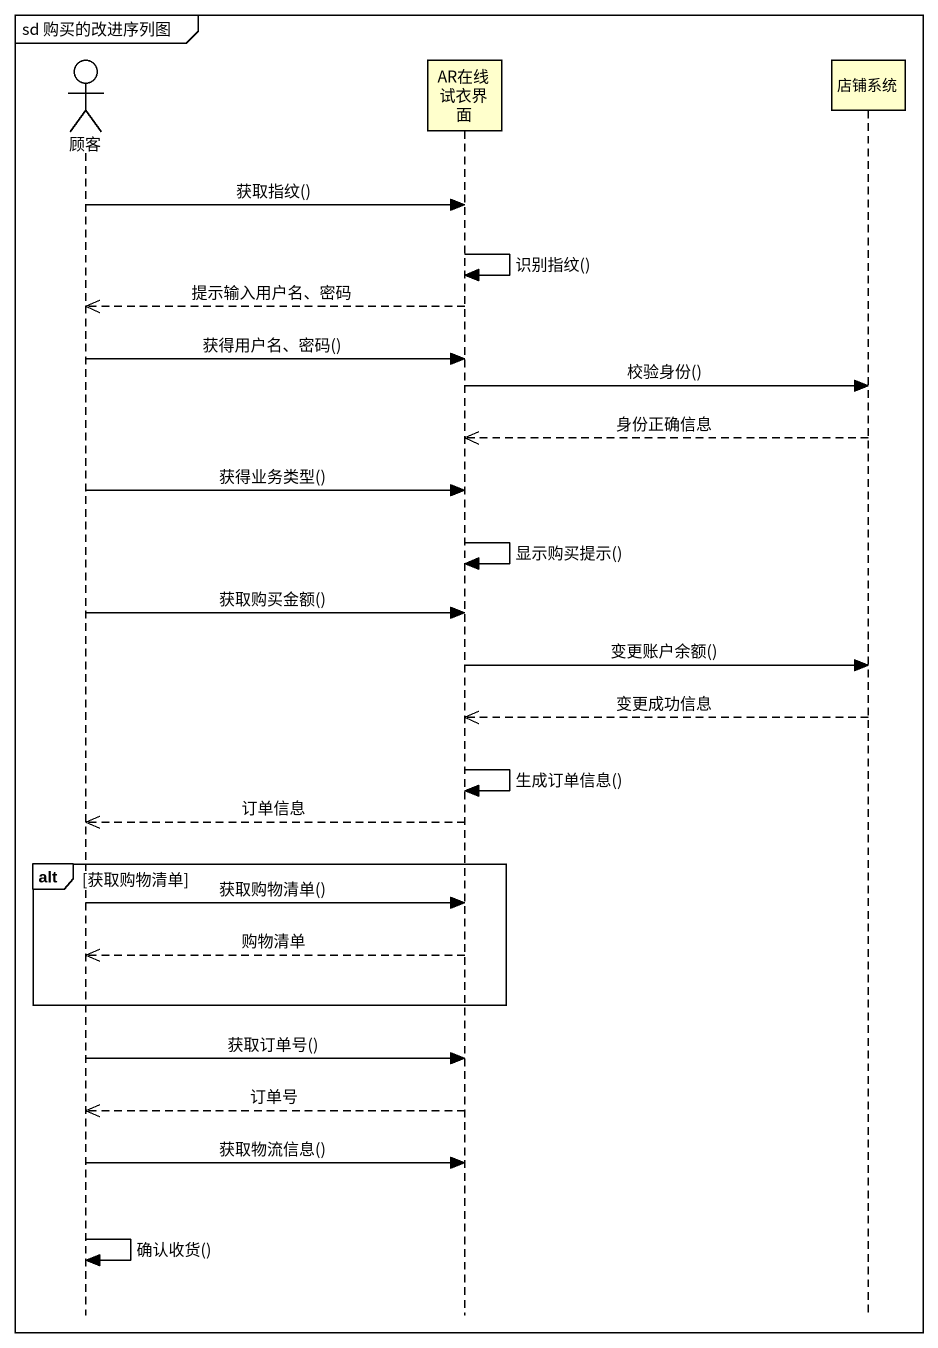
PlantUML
@startuml
mainframe sd 购买的改进序列图
hide footbox
actor 顾客
participant AR在线试衣界面
participant 店铺系统

顾客 -> AR在线试衣界面 : 获取指纹()
AR在线试衣界面 -> AR在线试衣界面 : 识别指纹()
AR在线试衣界面 -->> 顾客 : 提示输入用户名、密码
顾客 -> AR在线试衣界面 : 获得用户名、密码()
AR在线试衣界面 -> 店铺系统 : 校验身份()
店铺系统 -->> AR在线试衣界面 : 身份正确信息
顾客 -> AR在线试衣界面 : 获得业务类型()
AR在线试衣界面 -> AR在线试衣界面 : 显示购买提示()
顾客 -> AR在线试衣界面 : 获取购买金额()
AR在线试衣界面 -> 店铺系统 : 变更账户余额()
店铺系统 -->> AR在线试衣界面 : 变更成功信息
AR在线试衣界面 -> AR在线试衣界面 : 生成订单信息()
AR在线试衣界面 -->> 顾客 : 订单信息
alt 获取购物清单
  顾客 -> AR在线试衣界面 : 获取购物清单()
  AR在线试衣界面 -->> 顾客 : 购物清单
end
顾客 -> AR在线试衣界面 : 获取订单号()
AR在线试衣界面 -->> 顾客 : 订单号
顾客 -> AR在线试衣界面 : 获取物流信息()
顾客 -> 顾客 : 确认收货()
@enduml
